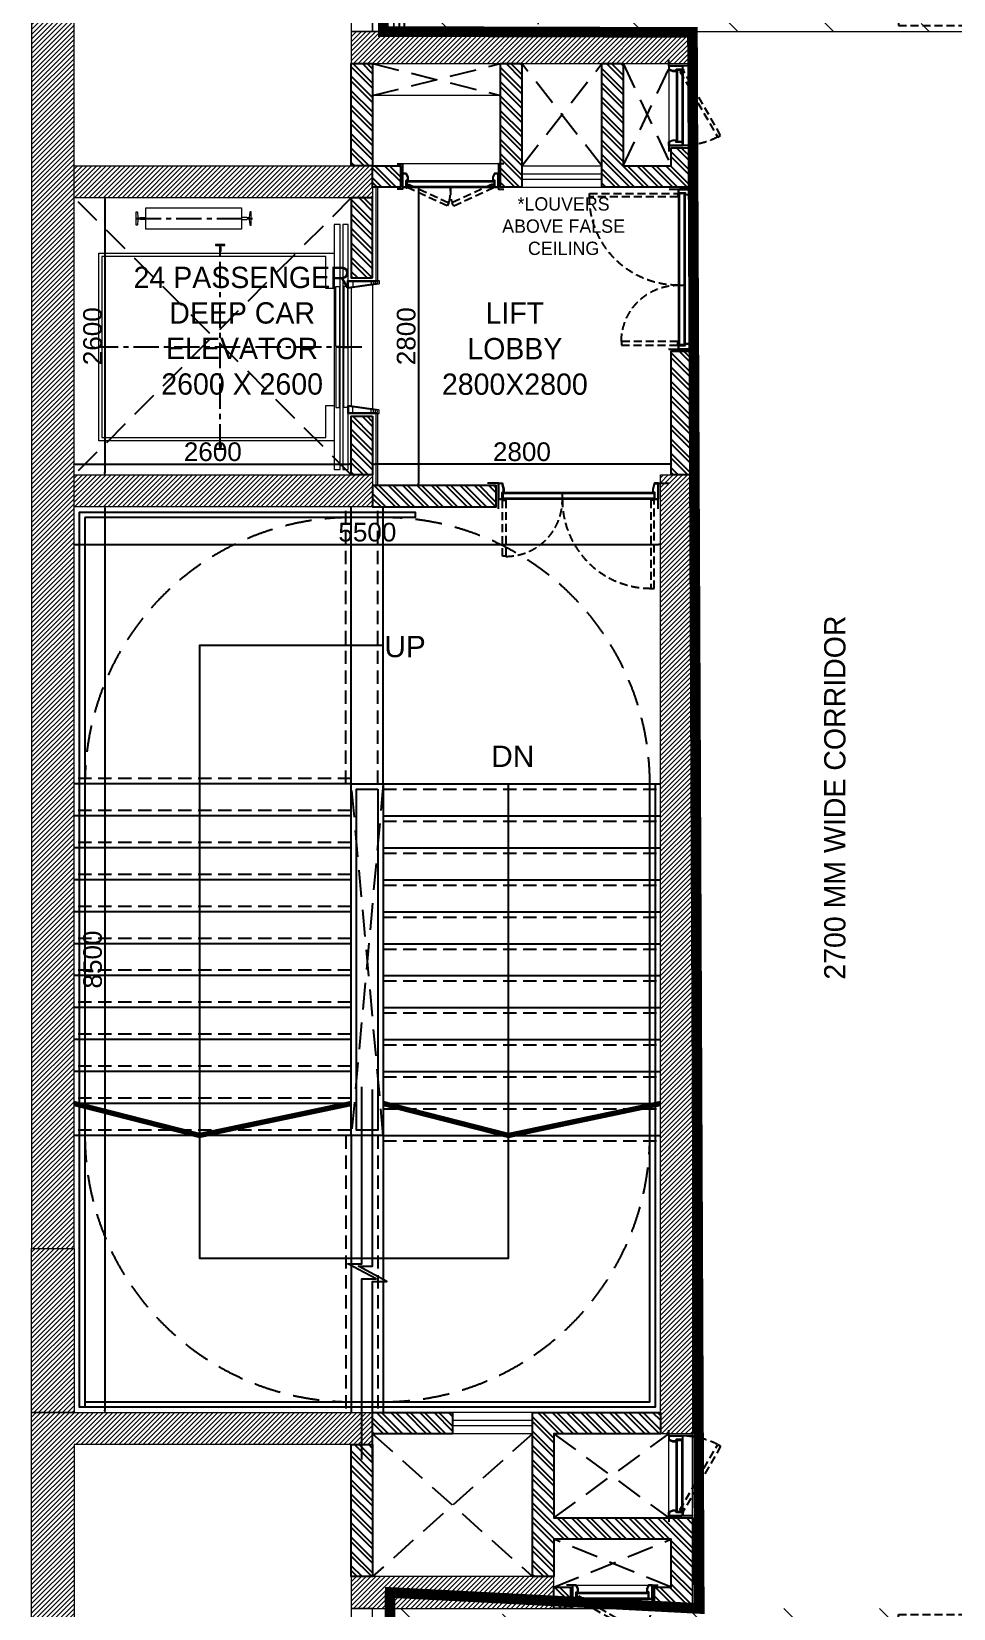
# Model space of a CAD drawing. Header units: millimetres. Extents: x 2335845 to 2509607, y 289014 to 361737.
# Drawn here: x 2335845 to 2344493, y 308802 to 323602 of the extents above; entities that cross this region are included whole.
import ezdxf

# ---------------------------------------------------------------- set-up
doc = ezdxf.new("R2010")
doc.units = ezdxf.units.MM
doc.header["$PDMODE"] = 3
doc.linetypes.add('CENTER', pattern=[50.8, 31.75, -6.35, 6.35, -6.35])
doc.linetypes.add('HIDDEN', pattern=[0.375, 0.25, -0.125])
for name, color, linetype, lineweight in [('A-PLAN-COLUMN', 3, 'Continuous', 0), ('A-PLAN-RCC-HATCH', 8, 'Continuous', 13), ('A-PLAN-THIN', 251, 'Continuous', 15)]:
    doc.layers.add(name, color=color, linetype=linetype, lineweight=lineweight)
for name, color, linetype in [('A-PLAN-DOOR', 7, 'Continuous'), ('A-PLAN-HIDDEN', 1, 'HIDDEN'), ('A-PLAN-RAILING', 2, 'Continuous'), ('A-PLAN-STAIRS', 1, 'Continuous'), ('A-PLAN-TEXT', 4, 'Continuous'), ('A-PLAN-THIN -1', 250, 'HIDDEN'), ('A-PLAN-WALL', 6, 'Continuous'), ('A-PLAN-WALL HATCH', 8, 'Continuous'), ('DIMENSIONS', 1, 'Continuous')]:
    doc.layers.add(name, color=color, linetype=linetype)
doc.styles.add('ARIAL', font='arial.ttf')
doc.styles.get("Standard").update_dxf_attribs({"font": 'arial.ttf'})
doc.dimstyles.new('RSP 300', dxfattribs={"dimtxt": 400, "dimasz": 50, "dimexe": 0, "dimexo": 0, "dimgap": 25, "dimtad": 1, "dimdsep": 46, "dimtxsty": 'Standard', "dimblk": 'DOT', "dimcen": 2.5, "dimclrd": 1, "dimclre": 1, "dimclrt": 4, "dimadec": 0, "dimazin": 0, "dimtfac": 1, "dimtmove": 0, "dimatfit": 3, "dimfxl": 1, "dimarcsym": 0})
pattern_1 = [(315, (-169211.8, -300167.52), (67.35192, 67.35192), []), (315, (-169211.8, -300212.42), (67.35192, 67.35192), [])]
pattern_2 = [(225, (-169211.8, -300167.52), (22.4506403, -22.4506403), [])]
pattern_3 = [(315, (-169211.8, -300357.52), (67.35192, 67.35192), []), (315, (-169211.8, -300402.42), (67.35192, 67.35192), [])]
pattern_4 = [(315, (30988.2, -300357.52), (67.35192, 67.35192), []), (315, (30988.2, -300402.42), (67.35192, 67.35192), [])]
pattern_5 = [(225, (30988.2, -300357.52), (22.4506403, -22.4506403), [])]

# ---------------------------------------------------------------- blocks, each defined once
blk = doc.blocks.new('A$C3F28102C')
at = {"layer": 'A-PLAN-DOOR'}
h = blk.add_hatch(dxfattribs=at)
h.set_pattern_fill('ANSI31', color=256, style=0)
h.set_pattern_definition([(315, (-1529.3283, 1000.1135), (-0.44194174, -0.44194174), [])])
h.paths.add_polyline_path([(1, -15), (0, -15), (0, 0), (1, 0)])
h.paths.add_polyline_path([(1, 0), (1, 0), (0, 0), (0, 1, 0.115729)])
h.paths.add_polyline_path([(5, -15), (4, -15), (4, 0), (5, 0)])
h.paths.add_polyline_path([(5, 0), (4, 0), (4, 0, 0.115729), (5, 1)])
at = {"layer": 'A-PLAN-DOOR', "color": 2}
for points in [[(1, 0), (1, -15), (0, -15), (0, 1)], [(4, 0), (4, -15), (5, -15), (5, 1)]]:
    blk.add_lwpolyline(points, dxfattribs=at)
for radius in [3.42, 2.42]:
    blk.add_circle((2, 3), radius, dxfattribs=at)
blk = doc.blocks.new('Door 1500 mm')
at = {"layer": 'A-PLAN-DOOR'}
for p, q in [((-749, 145), (-749, 150)), ((749, 145), (749, 150)), ((710, 60), (-710, 60)), ((-710, 60), (-710, 0)), ((710, 53), (-710, 53)), ((710, 6), (-710, 6)), ((710, 0), (-710, 0)), ((-150, 0), (-150, 53)), ((710, 60), (710, 0))]:
    blk.add_line(p, q, dxfattribs=at)
for points in [[(-750, -90), (-750, -90), (-750, 150), (-851, 150)], [(750, -89), (750, 150), (851, 150)]]:
    blk.add_lwpolyline(points, dxfattribs=at)
for points in [[(-748, 1), (-716, 1), (-716, 63), (-701, 63), (-701, 95), (-715, 148), (-748, 148), (-748, 140), (-749, 140), (-749, 142), (-749, 150), (-714, 150), (-699, 95), (-699, 62), (-714, 62), (-714, 0), (-749, 0), (-749, 10), (-748, 10)], [(748, 1), (716, 1), (716, 63), (701, 63), (701, 95), (715, 148), (748, 148), (748, 140), (749, 140), (749, 142), (749, 150), (714, 150), (699, 95), (699, 62), (714, 62), (714, 0), (749, 0), (749, 10), (748, 10)], [(-750, 8), (-749, 8), (-749, 142), (-750, 142)], [(750, 8), (749, 8), (749, 142), (750, 142)]]:
    blk.add_lwpolyline(points, close=True, dxfattribs=at)
at = {"layer": 'A-PLAN-DOOR', "linetype": 'HIDDEN', "ltscale": 300}
for points in [[(-712, -7), (-679, -7), (-679, -535), (-712, -535)], [(712, -7), (679, -7), (679, -836), (712, -836)]]:
    blk.add_lwpolyline(points, close=True, dxfattribs=at)
for centre, radius, start, end in [((-679, -7), 529, 270, 0.757), ((679, -7), 829, 179.517, 270)]:
    blk.add_arc(centre, radius, start, end, dxfattribs=at)
at = {"layer": 'A-PLAN-DOOR', "extrusion": (0, 0, -1), "yscale": 0.9981851179673188, "zscale": -0.9981851179673188, "rotation": 180}
for p, xscale in [((714, 0), 0.9981851179673188), ((-714, 0), -0.9981851179673188)]:
    blk.add_blockref('A$C3F28102C', p, dxfattribs=dict(at, xscale=xscale))
blk = doc.blocks.new('Refuge Area')
at = {"layer": 'A-PLAN-THIN', "true_color": 0xc7c8ca}
h = blk.add_hatch(dxfattribs=at)
h.set_pattern_fill('ANSI36', color=9, scale=200, angle=90, style=0)
h.set_pattern_definition([(135, (-171740.8, -401367.8), (-1234.7852, 336.7596), [1587.5, -317.5, 0, -317.5])])
edge = h.paths.add_edge_path()
edge.add_arc((52451, -523197), 546078, 94.79968, 95.93785)
edge.add_line((-4041, 19952), (-4041, 5032))
edge.add_line((-4041, 5032), (-1241, 5032))
edge.add_line((-1241, 5032), (1459, 5032))
edge.add_line((1459, 5032), (1459, 8332))
edge.add_line((1459, 8332), (6759, 8332))
edge.add_line((6759, 8332), (6759, 20967))
edge = h.paths.add_edge_path()
edge.add_arc((29259, -342462), 316794, 94.0728, 96.03382)
edge.add_line((-4041, -27423), (-4041, -9768))
edge.add_line((-4041, -9768), (-1241, -9768))
edge.add_line((-1241, -9768), (1459, -9768))
edge.add_line((1459, -9768), (1459, -13068))
edge.add_line((1459, -13068), (6759, -13068))
edge.add_line((6759, -13068), (6759, -26468))
at = {"layer": 'A-PLAN-RAILING'}
blk.add_lwpolyline([(-3991, 5032), (-3941, 5032), (-3941, 8132), (-3991, 8132)], close=True, dxfattribs=at)
at = {"layer": 'A-PLAN-THIN'}
blk.add_lwpolyline([(6759, 21368, 0.005147), (-4441, 20312), (-4441, 5032), (-4241, 5032), (-4241, 20132, -0.005056), (6759, 21168), (6759, 21368)], format="xyb", dxfattribs=at)
for points in [[(6759, 20967), (6759, 21168, 0.005056), (-4241, 20132), (-4241, 5032), (-4041, 5032), (-4041, 19952, -0.004966)], [(6759, -26869), (6759, -26668, 0.008721), (-4241, -27645), (-4241, -9768), (-4441, -9768), (-4441, -27868, -0.008886)]]:
    blk.add_lwpolyline(points, format="xyb", close=True, dxfattribs=at)
at = {"layer": 'A-PLAN-THIN', "color": 250}
blk.add_lwpolyline([(6759, 20967, 0.004966), (-4041, 19952), (-4041, 5032), (-1241, 5032), (1459, 5032), (1459, 8332), (6759, 8332)], format="xyb", close=True, dxfattribs=at)
at = {"layer": 'A-PLAN-DOOR', "rotation": 270}
blk.add_blockref('Door 1500 mm', (1529, 5802), dxfattribs=at)
at = {"layer": 'A-PLAN-DOOR', "xscale": -1, "rotation": 270}
blk.add_blockref('Door 1500 mm', (1529, -10538), dxfattribs=at)
blk = doc.blocks.new('_DOT')
at = {"color": 0, "linetype": 'ByBlock'}
blk.add_line((-0.5, 0), (-1, 0), dxfattribs=at)
at = {"color": 0, "linetype": 'ByBlock', "const_width": 0.5}
blk.add_lwpolyline([(-0.25, 0, 1), (0.25, 0, 1)], format="xyb", close=True, dxfattribs=at)
blk = doc.blocks.new('*D123')
at = {"layer": 'Defpoints', "color": 0, "transparency": 16777216}
for p in [(2336533, 322042), (2336533, 319442), (2336533, 319442)]:
    blk.add_point(p, dxfattribs=at)
at = {"layer": 'DIMENSIONS', "color": 1, "lineweight": -2, "transparency": 16777216}
for p, q in [((2336533, 322042), (2336533, 322042)), ((2336533, 322022), (2336533, 319462))]:
    blk.add_line(p, q, dxfattribs=at)
at = {"layer": 'DIMENSIONS', "color": 1, "lineweight": -2, "transparency": 16777216, "xscale": 20, "yscale": 20, "zscale": 20}
for p, rotation in [((2336533, 322042), 90), ((2336533, 319442), 270)]:
    blk.add_blockref('_DOT', p, dxfattribs=dict(at, rotation=rotation))
at = {"layer": 'DIMENSIONS', "color": 4, "transparency": 16777216, "insert": (2336418, 320742), "char_height": 175, "attachment_point": 5, "rotation": 90}
blk.add_mtext('2600', dxfattribs=at)
blk = doc.blocks.new('Door 900')
at = {"layer": 'A-PLAN-DOOR'}
for p, q in [((-410, 60), (-410, 0)), ((-410, 60), (410, 60)), ((-410, 53), (410, 53)), ((-410, 6), (410, 6)), ((-410, 0), (410, 0)), ((410, 60), (410, 0)), ((449, 130), (449, 125)), ((449, 125), (449, 130))]:
    blk.add_line(p, q, dxfattribs=at)
for points in [[(-500, 220), (-450, 220), (-450, -20), (-500, -20)], [(500, 220), (450, 220), (450, -20), (500, -20)]]:
    blk.add_lwpolyline(points, dxfattribs=at)
for points in [[(-450, 8), (-449, 8), (-449, 122), (-450, 122)], [(-448, 1), (-416, 1), (-416, 63), (-400, 63), (-400, 95), (-415, 128), (-448, 128), (-448, 120), (-449, 120), (-449, 122), (-449, 130), (-414, 130), (-399, 95), (-399, 62), (-414, 62), (-414, 0), (-449, 0), (-449, 10), (-448, 10)], [(448, 1), (415, 1), (415, 63), (400, 63), (400, 95), (415, 128), (448, 128), (448, 120), (449, 120), (449, 122), (449, 130), (414, 130), (399, 95), (399, 62), (414, 62), (414, 0), (449, 0), (449, 10), (448, 10)], [(450, 8), (449, 8), (449, 122), (450, 122)]]:
    blk.add_lwpolyline(points, close=True, dxfattribs=at)
at = {"layer": 'A-PLAN-DOOR', "linetype": 'HIDDEN', "ltscale": 300}
for points in [[(-412, 0), (-395, 29), (-14, -147), (-31, -176)], [(412, 0), (395, 29), (14, -147), (31, -176)]]:
    blk.add_lwpolyline(points, close=True, dxfattribs=at)
for centre, start, end in [((-433, -31), 344.3944, 4.1163), ((433, -31), 175.8837, 195.6056)]:
    blk.add_arc(centre, 434, start, end, dxfattribs=at)
at = {"layer": 'A-PLAN-THIN'}
blk.add_line((450, 220), (-450, 220), dxfattribs=at)
at = {"layer": 'A-PLAN-DOOR', "xscale": -1, "rotation": 180}
blk.add_blockref('A$C3F28102C', (-414, 0), dxfattribs=at)
blk = doc.blocks.new('shaft door 750')
at = {"layer": 'A-PLAN-DOOR'}
for p, q in [((335, 60), (-335, 60)), ((-335, 0), (-335, 60)), ((335, 53), (-335, 53)), ((335, 6), (-335, 6)), ((335, 0), (-335, 0)), ((335, 0), (335, 60)), ((-374, -70), (-374, -65)), ((-374, -65), (-374, -70))]:
    blk.add_line(p, q, dxfattribs=at)
at = {"layer": 'A-PLAN-DOOR', "linetype": 'HIDDEN', "ltscale": 300}
blk.add_lwpolyline([(337, 60), (320, 31), (-295, 387), (-279, 415)], close=True, dxfattribs=at)
at = {"layer": 'A-PLAN-DOOR'}
for points in [[(-375, 150), (-375, 150), (-375, -70), (-430, -70)], [(375, 150), (375, 150), (375, -70), (430, -70)]]:
    blk.add_lwpolyline(points, dxfattribs=at)
for points in [[(-375, 52), (-374, 52), (-374, -62), (-375, -62)], [(-373, 58), (-341, 58), (-341, -3), (-326, -3), (-326, -35), (-340, -68), (-373, -68), (-373, -60), (-374, -60), (-374, -62), (-374, -70), (-339, -70), (-324, -35), (-324, -2), (-339, -2), (-339, 60), (-374, 60), (-374, 50), (-373, 50)], [(373, 58), (341, 58), (341, -3), (326, -3), (326, -35), (340, -68), (373, -68), (373, -60), (374, -60), (374, -62), (374, -70), (339, -70), (324, -35), (324, -2), (339, -2), (339, 60), (374, 60), (374, 50), (373, 50)], [(375, 52), (374, 52), (374, -62), (375, -62)]]:
    blk.add_lwpolyline(points, close=True, dxfattribs=at)
at = {"layer": 'A-PLAN-DOOR', "linetype": 'HIDDEN', "ltscale": 300}
blk.add_arc((338, 60), 712, 152.6807, 180, dxfattribs=at)
at = {"layer": 'A-PLAN-THIN'}
for p, q in [((395, 150), (-395, 150)), ((375, -70), (-375, -70))]:
    blk.add_line(p, q, dxfattribs=at)
at = {"layer": 'A-PLAN-DOOR', "xscale": -0.9973404255317604, "yscale": 0.9973404255317604, "zscale": 0.9973404255317604}
blk.add_blockref('A$C3F28102C', (339, 60), dxfattribs=at)
blk = doc.blocks.new('S.Lift car')
at = {"layer": 'A-PLAN-HIDDEN', "linetype": 'CENTER', "ltscale": 7.5}
for p, q in [((-1187, 980), (-45, 980)), ((-393, -1188), (-393, 736)), ((936, -226), (-1534, -226))]:
    blk.add_line(p, q, dxfattribs=at)
at = {"layer": 'A-PLAN-THIN'}
for p, q in [((803, 399), (811, 399)), ((811, 399), (1059, 399)), ((836, 324), (836, -776)), ((851, 390), (851, 339)), ((1022, 390), (1022, 365)), ((1036, 356), (1036, -807)), ((1044, 390), (1044, 367)), ((1064, 390), (1064, 369)), ((803, -851), (811, -851)), ((811, -851), (1059, -851)), ((851, -842), (851, -790)), ((1022, -842), (1022, -816)), ((1044, -842), (1044, -818)), ((1064, -842), (1064, -821))]:
    blk.add_line(p, q, dxfattribs=at)
at = {"layer": 'A-PLAN-THIN', "linetype": 'Continuous', "elevation": 0}
for points in [[(-1170, 1040), (-1166, 990, 0.411736), (-1161, 985), (-1148, 985, 0.312963), (-1144, 988), (-1094, 988, -0.414214), (-1093, 987), (-1093, 973, -0.414214), (-1094, 972), (-1144, 972, 0.314465), (-1148, 976), (-1161, 976, 0.413693), (-1166, 971), (-1170, 920, -0.219501), (-1179, 917), (-1183, 917), (-1183, 1044), (-1179, 1044, -0.223038)], [(-116, 1040), (-121, 990, -0.411736), (-126, 985), (-138, 985, -0.312963), (-143, 988), (-192, 988, 0.414214), (-193, 987), (-193, 973, 0.414214), (-192, 972), (-143, 972, -0.314465), (-138, 976), (-126, 976, -0.413693), (-121, 971), (-117, 920, 0.219501), (-108, 917), (-104, 917), (-104, 1044), (-108, 1044, 0.223038)], [(-385, 675), (-385, 708), (-389, 712), (-389, 721, -0.391303), (-385, 726), (-351, 728, 0.391303), (-349, 730), (-349, 736), (-393, 736), (-438, 736), (-438, 730, 0.391303), (-436, 728), (-402, 726, -0.391303), (-397, 721), (-397, 712), (-401, 708), (-401, 675), (-400, 674), (-393, 674), (-386, 674)], [(-385, -1127), (-385, -1159), (-389, -1163), (-389, -1172, 0.391303), (-385, -1177), (-351, -1180, -0.391303), (-349, -1182), (-349, -1188), (-393, -1188), (-438, -1188), (-438, -1182, -0.391303), (-436, -1180), (-402, -1177, 0.391303), (-397, -1172), (-397, -1163), (-401, -1159), (-401, -1127), (-400, -1126), (-393, -1126), (-386, -1126)]]:
    blk.add_lwpolyline(points, format="xyb", close=True, dxfattribs=at)
for points in [[(-1093, 1080), (-193, 1080), (-193, 880), (-1093, 880)], [(730, 924), (676, 924), (676, -1376), (730, -1376)], [(806, 924), (757, 924), (757, -1376), (807, -1376)], [(726, 342), (726, -221), (690, -221), (690, 342)], [(767, 342), (767, -221), (803, -221), (803, 342)], [(726, -794), (726, -230), (690, -230), (690, -794)], [(767, -794), (767, -230), (803, -230), (803, -794)]]:
    blk.add_lwpolyline(points, close=True, dxfattribs=at)
blk.add_lwpolyline([(676, -1107), (-1534, -1107), (-1534, 655), (676, 655), (676, 324), (596, 324), (596, 624), (-1504, 624), (-1504, -1076), (596, -1076), (596, -776), (676, -776), (676, -1107)], dxfattribs=at)
at = {"layer": 'A-PLAN-THIN'}
for points in [[(1059, 399), (1096, 399), (1096, 367, -0.372513), (1094, 364), (804, 324, -0.414214), (801, 327), (801, 397, -0.414214), (803, 399), (811, 399)], [(1080, 390), (1082, 390), (1082, 373, -0.372513), (1080, 371), (811, 333, -0.35655), (810, 334), (810, 390), (1080, 390)], [(1059, -851), (1096, -851), (1096, -818, 0.372513), (1094, -815), (804, -776, 0.414214), (801, -779), (801, -848, 0.414214), (803, -850), (811, -850)], [(1080, -842), (1082, -842), (1082, -824, 0.372513), (1080, -823), (811, -784, 0.35655), (810, -786), (810, -842), (1080, -842)]]:
    blk.add_lwpolyline(points, format="xyb", dxfattribs=at)
blk = doc.blocks.new('Block-7 Staircase 2600')
at = {"layer": 'A-PLAN-RCC-HATCH'}
h = blk.add_hatch(dxfattribs=at)
h.set_pattern_fill('ANSI31', color=256, scale=10, angle=180, style=0)
h.set_pattern_definition(pattern_5)
h.paths.add_polyline_path([(-4712, -5378), (-4312, -5378), (-4312, 7042), (-4712, 7042)])
h = blk.add_hatch(dxfattribs=at)
h.set_pattern_fill('ANSI31', color=256, scale=10, angle=180, style=0)
h.set_pattern_definition([(225, (-169211.8, -300357.52), (22.4506403, -22.4506403), [])])
h.paths.add_polyline_path([(-1712, 5742), (1488, 5742), (1488, 6042), (-1712, 6042)])
h = blk.add_hatch(dxfattribs=at)
h.set_pattern_fill('ANSI31', color=256, scale=10, angle=180, style=0)
h.set_pattern_definition(pattern_2)
h.paths.add_polyline_path([(-4312, 4482), (-4312, 4782), (-1512, 4782), (-1512, 4482)])
h = blk.add_hatch(dxfattribs=at)
h.set_pattern_fill('ANSI31', color=256, scale=10, angle=180, style=0)
h.set_pattern_definition([(225, (-169211.8, -303067.52), (22.4506403, -22.4506403), [])])
h.paths.add_polyline_path([(-4312, 1582), (-4312, 1882), (-1512, 1882), (-1512, 1582)])
h = blk.add_hatch(dxfattribs=at)
h.set_pattern_fill('ANSI31', color=256, scale=10, angle=180, style=0)
h.set_pattern_definition(pattern_2)
h.paths.add_polyline_path([(1188, -7118), (1188, 1882), (1488, 1882), (1488, -7118)])
h = blk.add_hatch(dxfattribs=at)
h.set_pattern_fill('ANSI31', color=256, scale=10, angle=180, style=0)
h.set_pattern_definition([(225, (30988.2, -189026.094), (22.4506403, -22.4506403), [])])
h.paths.add_polyline_path([(-4712, -5378), (-4312, -5378), (-4312, -6918), (-4712, -6918)])
h = blk.add_hatch(dxfattribs=at)
h.set_pattern_fill('ANSI31', color=256, scale=10, angle=180, style=0)
h.set_pattern_definition(pattern_5)
h.paths.add_polyline_path([(-4712, -6918), (-1512, -6918), (-1512, -7218), (-4312, -7218), (-4312, -9758), (-4712, -9758)])
h = blk.add_hatch(dxfattribs=at)
h.set_pattern_fill('ANSI31', color=256, scale=10, angle=180, style=0)
h.set_pattern_definition([(225, (-169211.8, -314857.52), (22.4506403, -22.4506403), [])])
h.paths.add_polyline_path([(-1712, -8758), (188, -8758), (188, -8458), (-1712, -8458)])
at = {"layer": 'A-PLAN-WALL HATCH'}
h = blk.add_hatch(dxfattribs=at)
h.set_pattern_fill('ANSI32', color=256, scale=10, angle=270, style=0)
h.set_pattern_definition(pattern_3)
h.paths.add_polyline_path([(-1512, 5742), (-1512, 4782), (-1712, 4782), (-1712, 5742)])
h = blk.add_hatch(dxfattribs=at)
h.set_pattern_fill('ANSI32', color=256, scale=10, angle=270, style=0)
h.set_pattern_definition(pattern_3)
h.paths.add_polyline_path([(-112, 5742), (-112, 4582), (-312, 4582), (-312, 4582), (-312, 4582), (-312, 5742)])
h = blk.add_hatch(dxfattribs=at)
h.set_pattern_fill('ANSI32', color=256, scale=10, angle=270, style=0)
h.set_pattern_definition(pattern_3)
h.paths.add_polyline_path([(838, 4782), (1288, 4782), (1288, 4952), (1488, 4952), (1488, 4582), (638, 4582), (638, 5742), (838, 5742), (838, 4782)])
h = blk.add_hatch(dxfattribs=at)
h.set_pattern_fill('ANSI32', color=256, scale=10, angle=270, style=0)
h.set_pattern_definition(pattern_1)
h.paths.add_polyline_path([(-1512, 4782), (-1252, 4782), (-1252, 4582), (-1512, 4582)])
h = blk.add_hatch(dxfattribs=at)
h.set_pattern_fill('ANSI32', color=256, scale=10, angle=270, style=0)
h.set_pattern_definition(pattern_1)
h.paths.add_polyline_path([(-1512, 3732), (-1512, 4482), (-1712, 4482), (-1712, 3732)])
h = blk.add_hatch(dxfattribs=at)
h.set_pattern_fill('ANSI32', color=256, scale=10, angle=270, style=0)
h.set_pattern_definition(pattern_3)
h.paths.add_polyline_path([(1488, 1882), (1288, 1882), (1288, 3042), (1488, 3042)])
h = blk.add_hatch(dxfattribs=at)
h.set_pattern_fill('ANSI32', color=256, scale=10, angle=270, style=0)
h.set_pattern_definition(pattern_1)
h.paths.add_polyline_path([(-1512, 2432), (-1512, 1882), (-1712, 1882), (-1712, 2432)])
h = blk.add_hatch(dxfattribs=at)
h.set_pattern_fill('ANSI32', color=256, scale=10, angle=270, style=0)
h.set_pattern_definition(pattern_1)
h.paths.add_polyline_path([(-1512, 1782), (-1512, 1582), (-352, 1582), (-352, 1782)])
h = blk.add_hatch(dxfattribs=at)
h.set_pattern_fill('ANSI32', color=256, scale=10, angle=270, style=0)
h.set_pattern_definition(pattern_3)
h.paths.add_polyline_path([(-1512, -6918), (-762, -6918), (-762, -7118), (-1512, -7118)])
h = blk.add_hatch(dxfattribs=at)
h.set_pattern_fill('ANSI32', color=256, scale=10, angle=270, style=0)
h.set_pattern_definition(pattern_4)
h.paths.add_polyline_path([(-12, -8458), (-12, -6918), (1188, -6918), (1188, -7118), (188, -7118), (188, -7908), (1488, -7908), (1488, -8758), (1133, -8758), (1133, -8558), (1288, -8558), (1288, -8108), (188, -8108), (188, -8458)])
h = blk.add_hatch(dxfattribs=at)
h.set_pattern_fill('ANSI32', color=256, scale=10, angle=270, style=0)
h.set_pattern_definition(pattern_4)
h.paths.add_polyline_path([(-1712, -7218), (-1512, -7218), (-1512, -8458), (-1712, -8458)])
h = blk.add_hatch(dxfattribs=at)
h.set_pattern_fill('ANSI32', color=256, scale=10, angle=270, style=0)
h.set_pattern_definition(pattern_4)
h.paths.add_polyline_path([(188, -8558), (343, -8558), (343, -8758), (188, -8758)])
at = {"layer": 'A-PLAN-COLUMN'}
blk.add_lwpolyline([(-4712, -5378), (-4312, -5378), (-4312, 7042), (-4712, 7042), (-4712, -5378)], dxfattribs=at)
at = {"layer": 'A-PLAN-COLUMN', "elevation": 0}
for points in [[(-1712, 5742), (1488, 5742), (1488, 6042), (-1712, 6042)], [(-4312, 4482), (-4312, 4782), (-1512, 4782), (-1512, 4482)], [(-4312, 1582), (-4312, 1882), (-1512, 1882), (-1512, 1582)]]:
    blk.add_lwpolyline(points, close=True, dxfattribs=at)
at = {"layer": 'A-PLAN-COLUMN'}
for points in [[(1188, -7118), (1188, 1882), (1488, 1882), (1488, -7118)], [(-1712, -8758), (188, -8758), (188, -8458), (-1712, -8458)]]:
    blk.add_lwpolyline(points, close=True, dxfattribs=at)
at = {"layer": 'A-PLAN-COLUMN', "elevation": 0}
for points in [[(-4712, -5378), (-4312, -5378), (-4312, -6918), (-4712, -6918), (-4712, -5378)], [(-4712, -6918), (-1512, -6918), (-1512, -7218), (-4312, -7218), (-4312, -9758), (-4712, -9758), (-4712, -6918)]]:
    blk.add_lwpolyline(points, dxfattribs=at)
at = {"layer": 'A-PLAN-HIDDEN', "ltscale": 1000}
for p, q in [((-1512, 5742), (-312, 5442)), ((-1512, 5442), (-312, 5742)), ((638, 4782), (-112, 5742)), ((-112, 4782), (638, 5742)), ((838, 4782), (1288, 5742)), ((838, 5742), (1288, 4782)), ((-1712, 4482), (-4312, 1882)), ((-1712, 1882), (-4312, 4482)), ((-1412, -4318, 0), (-1712, -1018)), ((-1412, -1018), (-1712, -4318, 0)), ((-1512, -7118), (-12, -8458)), ((-12, -7118), (-1512, -8458)), ((188, -7118), (1268, -7908)), ((188, -7908), (1268, -7118)), ((188, -8558), (1288, -8108)), ((1288, -8558), (188, -8108))]:
    blk.add_line(p, q, dxfattribs=at)
at = {"layer": 'A-PLAN-RAILING', "elevation": 0}
for points in [[(-4212, 1482), (-4212, -6868), (-4262, -6868), (-4262, 1532), (-1112, 1532), (-1112, 1482), (-4212, 1482)], [(-4212, -6818), (1088, -6818), (1088, -1018), (1138, -1018), (1138, -6868), (-4212, -6868)], [(-1612, -7360), (-1612, -5665), (-1478, -5665), (-1746, -5523), (-1612, -5523), (-1612, -3862)], [(-1512, -7383), (-1512, -5688), (-1378, -5688), (-1646, -5546), (-1512, -5546), (-1512, -3885)]]:
    blk.add_lwpolyline(points, dxfattribs=at)
for points in [[(-1412, -1018), (-1412, -4318), (-1712, -4318), (-1712, -1018)], [(-1462, -1068), (-1462, -4268), (-1662, -4268), (-1662, -1068)]]:
    blk.add_lwpolyline(points, close=True, dxfattribs=at)
at = {"layer": 'A-PLAN-STAIRS', "ltscale": 1000}
for p, q in [((-1712, -1018), (-1712, 1582)), ((-1412, -1018), (-1412, 1582)), ((-1712, -1018), (-4312, -1018)), ((-1412, -1018), (1188, -1018)), ((-1712, -1318), (-4312, -1318)), ((-1412, -1318), (1188, -1318)), ((-1712, -1618), (-4312, -1618)), ((-1412, -1618), (1188, -1618)), ((-1712, -1918), (-4312, -1918)), ((-1412, -1918), (1188, -1918)), ((-1712, -2218), (-4312, -2218)), ((-1412, -2218), (1188, -2218)), ((-1712, -2518), (-4312, -2518)), ((-1412, -2518), (1188, -2518)), ((-1712, -2818), (-4312, -2818)), ((-1412, -2818), (1188, -2818)), ((-1712, -3118), (-4312, -3118)), ((-1412, -3118), (1188, -3118)), ((-1712, -3418), (-4312, -3418)), ((-1412, -3418), (1188, -3418)), ((-1712, -3718), (-4312, -3718)), ((-1412, -3718), (1188, -3718)), ((-1712, -4018), (-4312, -4018)), ((-1412, -4018), (1188, -4018)), ((-1712, -4318), (-4312, -4318)), ((-1712, -4318), (-1712, -6918)), ((-1412, -4318), (1188, -4318)), ((-1412, -4318), (-1412, -6918))]:
    blk.add_line(p, q, dxfattribs=at)
at = {"layer": 'A-PLAN-STAIRS', "ltscale": 1000, "elevation": 0}
for points in [[(-1412, 282), (-3137, 282), (-3137, -5468), (-1412, -5468)], [(-1412, -1018), (-1412, -4318), (-1712, -4318), (-1712, -1018), (-1412, -1018)], [(-1412, -5468), (-237, -5468), (-237, -1018)]]:
    blk.add_lwpolyline(points, dxfattribs=at)
at = {"layer": 'A-PLAN-STAIRS', "const_width": 50, "elevation": 0}
blk.add_lwpolyline([(-4312, -4018), (-3137, -4318), (-1712, -4018)], dxfattribs=at)
at = {"layer": 'A-PLAN-STAIRS', "const_width": 50}
blk.add_lwpolyline([(-1412, -4018), (-237, -4318), (1188, -4018)], dxfattribs=at)
at = {"layer": 'A-PLAN-THIN'}
for p, q in [((-112, 4782), (638, 4782)), ((-112, 4707), (638, 4707)), ((-112, 4657), (638, 4657)), ((-112, 4582), (638, 4582)), ((-12, -6918), (-762, -6918)), ((-12, -6993), (-762, -6993)), ((-12, -7043), (-762, -7043)), ((-12, -7118), (-762, -7118))]:
    blk.add_line(p, q, dxfattribs=at)
at = {"layer": 'A-PLAN-THIN', "elevation": 0}
blk.add_lwpolyline([(-1512, 5742), (-312, 5742), (-312, 5442), (-1512, 5442)], close=True, dxfattribs=at)
for points in [[(-1482, 4582), (-1482, 3707), (-1467, 3707), (-1462, 3712), (-1462, 4582), (-1482, 4582)], [(-1462, 1782), (-1462, 2452), (-1467, 2457), (-1482, 2457), (-1482, 1782), (-1462, 1782)]]:
    blk.add_lwpolyline(points, dxfattribs=at)
at = {"layer": 'A-PLAN-THIN -1', "linetype": 'HIDDEN', "ltscale": 500}
for p, q in [((-1762, -1018), (-1762, 1582)), ((-1462, -1018), (-1462, 1582)), ((-1712, -968), (-4312, -968)), ((-1412, -1068), (1188, -1068)), ((-1712, -1268), (-4312, -1268)), ((-1412, -1368), (1188, -1368)), ((-1712, -1568), (-4312, -1568)), ((-1412, -1668), (1188, -1668)), ((-1712, -1868), (-4312, -1868)), ((-1412, -1968), (1188, -1968)), ((-1712, -2168), (-4312, -2168)), ((-1412, -2268), (1188, -2268)), ((-1712, -2468), (-4312, -2468)), ((-1412, -2568), (1188, -2568)), ((-1712, -2768), (-4312, -2768)), ((-1412, -2868), (1188, -2868)), ((-1712, -3068), (-4312, -3068)), ((-1412, -3168), (1188, -3168)), ((-1712, -3368), (-4312, -3368)), ((-1412, -3468), (1188, -3468)), ((-1712, -3668), (-4312, -3668)), ((-1412, -3768), (1188, -3768)), ((-1712, -3968), (-4312, -3968)), ((-1412, -4068), (1188, -4068)), ((-1712, -4268), (-4312, -4268)), ((-1762, -4318), (-1762, -6918)), ((-1462, -4318), (-1462, -6918)), ((-1412, -4368), (1188, -4368))]:
    blk.add_line(p, q, dxfattribs=at)
at = {"layer": 'A-PLAN-THIN -1', "linetype": 'HIDDEN', "ltscale": 1000, "elevation": 0}
blk.add_lwpolyline([(1089, -1018, 0.414214), (-1411, 1482), (-1711, 1482, 0.414214), (-4211, -1018), (-4211, -4318, 0.414214), (-1711, -6818), (-1411, -6818, 0.414214), (1089, -4318), (1089, -1018)], format="xyb", dxfattribs=at)
at = {"layer": 'A-PLAN-WALL', "elevation": 0}
for points in [[(-1512, 5742), (-1512, 4782), (-1712, 4782), (-1712, 5742), (-1512, 5742)], [(-112, 5742), (-112, 4582), (-312, 4582), (-312, 4582), (-312, 4582), (-312, 5742), (-112, 5742)], [(-1512, 4782), (-1252, 4782), (-1252, 4582), (-1512, 4582), (-1512, 4782)]]:
    blk.add_lwpolyline(points, dxfattribs=at)
for points in [[(838, 4782), (1288, 4782), (1288, 4952), (1488, 4952), (1488, 4582), (638, 4582), (638, 5742), (838, 5742), (838, 4782)], [(-1512, 3732), (-1512, 4482), (-1712, 4482), (-1712, 3732)], [(-1512, 2432), (-1512, 1882), (-1712, 1882), (-1712, 2432)], [(-1512, 1782), (-1512, 1582), (-352, 1582), (-352, 1782)]]:
    blk.add_lwpolyline(points, close=True, dxfattribs=at)
at = {"layer": 'A-PLAN-WALL'}
for points in [[(1488, 1882), (1288, 1882), (1288, 1882), (1288, 1882), (1288, 3042), (1488, 3042), (1488, 1882)], [(-1512, -6918), (-762, -6918), (-762, -7118), (-1512, -7118), (-1512, -6918)], [(-12, -8458), (-12, -6918), (1188, -6918), (1188, -7118), (188, -7118), (188, -7908), (1488, -7908), (1488, -8758), (1133, -8758), (1133, -8558), (1288, -8558), (1288, -8108), (188, -8108), (188, -8458), (-12, -8458)], [(-1712, -7218), (-1512, -7218), (-1512, -8458), (-1712, -8458), (-1712, -7218)], [(188, -8558), (343, -8558), (343, -8758), (188, -8758), (188, -8558)]]:
    blk.add_lwpolyline(points, dxfattribs=at)
at = {"layer": 'A-PLAN-DOOR', "extrusion": (-4.04354e-14, -1.51461e-28, -1), "zscale": -1, "rotation": 90}
blk.add_blockref('shaft door 750', (-1338, 5347), dxfattribs=at)
at = {"layer": 'A-PLAN-DOOR'}
for name, p in [('Door 900', (-782, 4582)), ('Door 1500 mm', (418, 1653))]:
    blk.add_blockref(name, p, dxfattribs=at)
at = {"layer": 'A-PLAN-DOOR', "xscale": -1, "rotation": 270}
blk.add_blockref('Door 1500 mm', (1358, 3812), dxfattribs=at)
at = {"layer": 'A-PLAN-DOOR', "extrusion": (-4.04354e-14, 1.51461e-28, -1), "xscale": -1, "zscale": -1, "rotation": 90}
blk.add_blockref('shaft door 750', (-1338, -7513), dxfattribs=at)
at = {"layer": 'A-PLAN-DOOR', "extrusion": (1.58889e-28, 4.04354e-14, -1), "xscale": -1, "zscale": -1, "rotation": 180}
blk.add_blockref('shaft door 750', (-738, -8608), dxfattribs=at)
at = {"layer": 'A-PLAN-THIN'}
blk.add_blockref('S.Lift car', (-2548, 3308), dxfattribs=at)
blk = doc.blocks.new('CHOREE')
blk.add_blockref('Block-7 Staircase 2600', (-58006, -693))
blk = doc.blocks.new('BIG CHOORE')
blk.add_blockref('CHOREE', (-2408, -1909))
blk = doc.blocks.new('*D124')
at = {"layer": 'Defpoints', "color": 0, "transparency": 16777216}
for p in [(2339045, 319542, 0), (2339045, 319542), (2341845, 319542, 0)]:
    blk.add_point(p, dxfattribs=at)
at = {"layer": 'DIMENSIONS', "color": 1, "lineweight": -2, "transparency": 16777216}
blk.add_line((2341825, 319542), (2339065, 319542), dxfattribs=at)
at = {"layer": 'DIMENSIONS', "color": 1, "lineweight": -2, "transparency": 16777216, "xscale": 20, "yscale": 20, "zscale": 20, "rotation": 180}
blk.add_blockref('_DOT', (2339045, 319542), dxfattribs=at)
at = {"layer": 'DIMENSIONS', "color": 1, "lineweight": -2, "transparency": 16777216, "xscale": 20, "yscale": 20, "zscale": 20}
blk.add_blockref('_DOT', (2341845, 319542), dxfattribs=at)
at = {"layer": 'DIMENSIONS', "color": 4, "transparency": 16777216, "insert": (2340445, 319657), "char_height": 175, "attachment_point": 5}
blk.add_mtext('2800', dxfattribs=at)
blk = doc.blocks.new('*D125')
at = {"layer": 'Defpoints', "color": 0, "transparency": 16777216}
for p in [(2339474, 322142), (2339474, 319342), (2339474, 319342)]:
    blk.add_point(p, dxfattribs=at)
at = {"layer": 'DIMENSIONS', "color": 1, "lineweight": -2, "transparency": 16777216}
for p, q in [((2339474, 322142), (2339474, 322142)), ((2339474, 322122), (2339474, 319362))]:
    blk.add_line(p, q, dxfattribs=at)
at = {"layer": 'DIMENSIONS', "color": 1, "lineweight": -2, "transparency": 16777216, "xscale": 20, "yscale": 20, "zscale": 20}
for p, rotation in [((2339474, 322142), 90), ((2339474, 319342), 270)]:
    blk.add_blockref('_DOT', p, dxfattribs=dict(at, rotation=rotation))
at = {"layer": 'DIMENSIONS', "color": 4, "transparency": 16777216, "insert": (2339360, 320742), "char_height": 175, "attachment_point": 5, "rotation": 90}
blk.add_mtext('2800', dxfattribs=at)
blk = doc.blocks.new('*D126')
at = {"layer": 'Defpoints', "color": 0, "transparency": 16777216}
for p in [(2336245, 319542, 0), (2338845, 319542, 0), (2338845, 319542)]:
    blk.add_point(p, dxfattribs=at)
at = {"layer": 'DIMENSIONS', "color": 1, "lineweight": -2, "transparency": 16777216}
blk.add_line((2336265, 319542), (2338825, 319542), dxfattribs=at)
at = {"layer": 'DIMENSIONS', "color": 1, "lineweight": -2, "transparency": 16777216, "xscale": 20, "yscale": 20, "zscale": 20, "rotation": 180}
blk.add_blockref('_DOT', (2336245, 319542), dxfattribs=at)
at = {"layer": 'DIMENSIONS', "color": 1, "lineweight": -2, "transparency": 16777216, "xscale": 20, "yscale": 20, "zscale": 20}
blk.add_blockref('_DOT', (2338845, 319542), dxfattribs=at)
at = {"layer": 'DIMENSIONS', "color": 4, "transparency": 16777216, "insert": (2337545, 319657), "char_height": 175, "attachment_point": 5}
blk.add_mtext('2600', dxfattribs=at)
blk = doc.blocks.new('*D127')
at = {"layer": 'Defpoints', "color": 0, "transparency": 16777216}
for p in [(2336533, 319142), (2336533, 310642), (2336533, 310642)]:
    blk.add_point(p, dxfattribs=at)
at = {"layer": 'DIMENSIONS', "color": 1, "lineweight": -2, "transparency": 16777216}
for p, q in [((2336533, 319142), (2336533, 319142)), ((2336533, 319122), (2336533, 310662)), ((2336533, 310642), (2336533, 310642))]:
    blk.add_line(p, q, dxfattribs=at)
at = {"layer": 'DIMENSIONS', "color": 1, "lineweight": -2, "transparency": 16777216, "xscale": 20, "yscale": 20, "zscale": 20}
for p, rotation in [((2336533, 319142), 90), ((2336533, 310642), 270)]:
    blk.add_blockref('_DOT', p, dxfattribs=dict(at, rotation=rotation))
at = {"layer": 'DIMENSIONS', "color": 4, "transparency": 16777216, "insert": (2336418, 314892), "char_height": 175, "attachment_point": 5, "rotation": 90}
blk.add_mtext('8500', dxfattribs=at)
blk = doc.blocks.new('*D128')
at = {"layer": 'Defpoints', "color": 0, "transparency": 16777216}
for p in [(2336245, 318787, 0), (2341745, 318787, 0), (2341745, 318787)]:
    blk.add_point(p, dxfattribs=at)
at = {"layer": 'DIMENSIONS', "color": 1, "lineweight": -2, "transparency": 16777216}
blk.add_line((2336265, 318787), (2341725, 318787), dxfattribs=at)
at = {"layer": 'DIMENSIONS', "color": 1, "lineweight": -2, "transparency": 16777216, "xscale": 20, "yscale": 20, "zscale": 20, "rotation": 180}
blk.add_blockref('_DOT', (2336245, 318787), dxfattribs=at)
at = {"layer": 'DIMENSIONS', "color": 1, "lineweight": -2, "transparency": 16777216, "xscale": 20, "yscale": 20, "zscale": 20}
blk.add_blockref('_DOT', (2341745, 318787), dxfattribs=at)
at = {"layer": 'DIMENSIONS', "color": 4, "transparency": 16777216, "insert": (2338995, 318902), "char_height": 175, "attachment_point": 5}
blk.add_mtext('5500', dxfattribs=at)

msp = doc.modelspace()

# ---------------------------------------------------------------- linework, layer by layer
at = {"const_width": 100, "elevation": 0}
msp.add_lwpolyline([(2350009.018, 339524.647), (2339188.828, 338557.479), (2339144.683, 323601.624), (2342044.683, 323593.294), (2342108.716, 308801.624), (2339208.936, 308951.624), (2339144.124, 290934.823), (2350044.683, 292101.594), (2349971.764, 305428.705), (2344744.683, 305428.705), (2344744.683, 326901.624), (2350044.683, 326908.4)], close=True, dxfattribs=at)

# ---------------------------------------------------------------- block references
for name, p in [('Refuge Area', (2343285.489, 318569.434)), ('BIG CHOORE', (2400970.421, 320160.812))]:
    msp.add_blockref(name, p)

# ---------------------------------------------------------------- texts
at = {"layer": 'A-PLAN-TEXT', "attachment_point": 2, "style": 'ARIAL'}
for s, insert, char_height, width in [('\\pxi0.00161,qc;{\\fCentury Gothic|b0|i0|c0|p34;*LOUVERS ABOVE FALSE CEILING}', (2340835.656, 322046.264, 0), 125, 1465.81492), ('\\pxi0.00161,qc;{\\fCentury Gothic|b0|i0|c0|p34;24 PASSENGER\\PDEEP CAR ELEVATOR\\P2600 X 2600 }', (2337820.166, 321394.048), 200, 2136.60231), ('\\pxi0.00161,qc;{\\fCentury Gothic|b0|i0|c0|p34;LIFT LOBBY\\P2800X2800 }', (2340378.466, 321058.886, 0), 200, 1370.86472)]:
    msp.add_mtext(s, dxfattribs=dict(at, insert=insert, char_height=char_height, width=width))
at = {"layer": 'A-PLAN-TEXT', "insert": (2343280.361, 316411.512, 0), "char_height": 200, "width": 3520.96669, "attachment_point": 2, "rotation": 90, "style": 'ARIAL'}
msp.add_mtext('\\pxi0.00161,qc;{\\fCentury Gothic|b0|i0|c0|p34;2700 MM WIDE CORRIDOR}', dxfattribs=at)
at = {"layer": 'A-PLAN-TEXT', "char_height": 200, "width": 390.85112, "attachment_point": 2}
for s, insert in [('\\pxi0.00161,qc;UP', (2339348.694, 317929.815, 0)), ('\\pxi0.00161,qc;DN', (2340358.956, 316899.66, 0))]:
    msp.add_mtext(s, dxfattribs=dict(at, insert=insert))

# ---------------------------------------------------------------- dimensions: what is measured, and where the dimension line sits
at = {"layer": 'DIMENSIONS'}
for base, p1, p2, angle, picture, middle in [((2336532.575, 319441.624), (2336532.575, 322041.624), (2336532.575, 319441.624), 90, '*D123', (2336418.225, 320741.624)), ((2339474.382, 319341.624), (2339474.382, 322141.624), (2339474.382, 319341.624), 90, '*D125', (2339360.032, 320741.624)), ((2338844.683, 319542.298), (2336244.683, 319542.298, 0), (2338844.683, 319542.298, 0), 180, '*D126', (2337544.683, 319656.648)), ((2336532.575, 310641.624), (2336532.575, 319141.624), (2336532.575, 310641.624), 90, '*D127', (2336418.225, 314891.624)), ((2341744.683, 318787.234), (2336244.683, 318787.234, 0), (2341744.683, 318787.234, 0), 180, '*D128', (2338994.683, 318901.585))]:
    dim = msp.add_linear_dim(base=base, p1=p1, p2=p2, angle=angle, dimstyle='RSP 300', override={"dimtxt": 175, "dimasz": 20}, dxfattribs=at)
    dim.commit()
    dim.dimension.update_dxf_attribs({"geometry": picture, "text_midpoint": middle})
dim = msp.add_linear_dim(base=(2339044.683, 319542.298), p1=(2341844.683, 319542.298, 0), p2=(2339044.683, 319542.298, 0), dimstyle='RSP 300', override={"dimtxt": 175, "dimasz": 20}, dxfattribs=at)
dim.commit()
dim.dimension.update_dxf_attribs({"geometry": '*D124', "text_midpoint": (2340444.683, 319656.648)})

doc.saveas('drawing.dxf')
